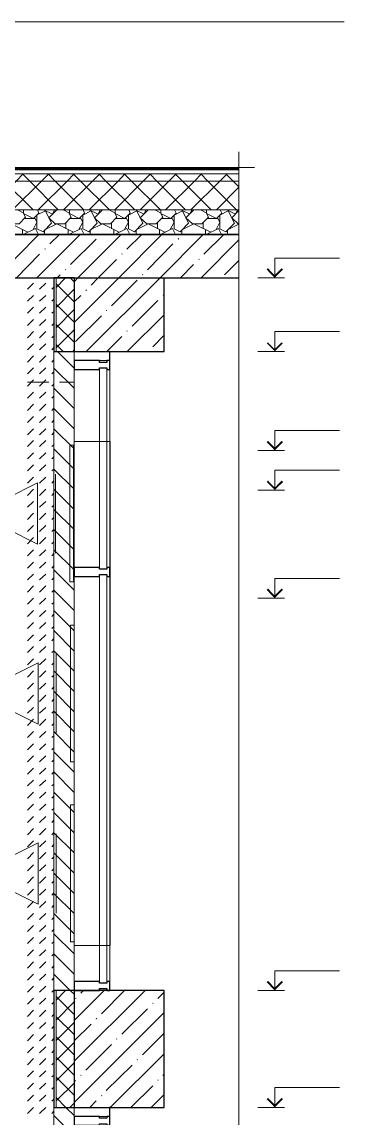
# Model space of a CAD drawing. Header units: millimetres. Extents: x -356862 to 418287, y 0 to 839748.
# Drawn here: x 352011 to 353801, y 782780 to 788872 of the extents above; entities that cross this region are included whole.
import ezdxf

# ---------------------------------------------------------------- set-up
doc = ezdxf.new("R2010")
doc.units = ezdxf.units.MM
doc.layers.add('PDF _Геометрия', color=7, linetype='Continuous', true_color=0xbababa)
doc.layers.add('PDF _Сплошная заливка', color=7, linetype='Continuous', true_color=0xf50000)

msp = doc.modelspace()

# ---------------------------------------------------------------- linework, layer by layer
at = {"layer": 'PDF _Геометрия', "color": 251, "lineweight": 20, "true_color": 0x545454}
msp.add_lwpolyline([(350846.0026, 786196.353), (350846.0026, 786221.7562), (350854.4703, 788872.1594), (350947.6155, 788872.1594), (353801.2445, 788872.1594)], dxfattribs=at)
at = {"layer": 'PDF _Геометрия', "color": 7, "lineweight": 5}
for points in [[(353303.7647, 788063.4901), (353216.9703, 788063.4901), (347130.7808, 788063.4901), (347094.7929, 788207.4417), (347022.8171, 787917.4215), (346986.8292, 788063.4901), (340898.5227, 788063.4901), (340811.7284, 788063.4901)], [(353216.9703, 788150.2844), (353216.9703, 788063.4901), (353216.9703, 781515.8086), (353073.0187, 781479.8207), (353360.9219, 781407.8449), (353216.9703, 781371.857), (353216.9703, 774824.1756), (353216.9703, 774737.3812)]]:
    msp.add_lwpolyline(points, dxfattribs=at)
at = {"layer": 'PDF _Геометрия', "lineweight": 25}
for points in [[(347031.2848, 788063.4901), (347031.2848, 787690.9094), (353216.9703, 787690.9094)], [(353216.9703, 788059.2562), (347746.809, 788059.2562), (347619.7929, 788063.4901)]]:
    msp.add_lwpolyline(points, dxfattribs=at)
at = {"layer": 'PDF _Геометрия', "lineweight": 18}
for points in [[(353216.9703, 788027.5022), (347746.809, 788027.5022), (347031.2848, 788050.7885)], [(353216.9703, 787987.2804), (347746.809, 787987.2804), (347031.2848, 788010.5667)], [(353216.9703, 788050.7885), (347746.809, 788050.7885), (347403.8655, 788063.4901)], [(353216.9703, 788055.0224), (347746.809, 788055.0224), (347497.0106, 788063.4901)], [(353216.9703, 787828.5103), (347744.6921, 787828.5103), (347031.2848, 787851.7965)], [(352042.0711, 787386.0707), (352075.9421, 787419.9417)], [(352109.813, 787386.0707), (352143.684, 787419.9417)], [(352042.0711, 787320.4457), (352075.9421, 787352.1998)], [(352109.813, 787320.4457), (352143.684, 787352.1998)], [(352177.555, 787386.0707), (352188.1397, 787398.7724)], [(352042.0711, 787252.7038), (352075.9421, 787286.5748)], [(352109.813, 787252.7038), (352143.684, 787286.5748)], [(352177.555, 787320.4457), (352188.1397, 787331.0304)], [(352042.0711, 787184.9619), (352075.9421, 787218.8328)], [(352109.813, 787184.9619), (352143.684, 787218.8328)], [(352177.555, 787252.7038), (352188.1397, 787263.2885)], [(352177.555, 787184.9619), (352188.1397, 787195.5465)], [(352042.0711, 787117.2199), (352075.9421, 787151.0909)], [(352109.813, 787117.2199), (352143.684, 787151.0909)], [(352177.555, 787117.2199), (352188.1397, 787127.8046)], [(352042.0711, 787049.478), (352075.9421, 787083.349)], [(352109.813, 787049.478), (352143.684, 787083.349)], [(352177.555, 787049.478), (352188.1397, 787062.1796)], [(352042.0711, 786981.7361), (352075.9421, 787015.607)], [(352109.813, 786981.7361), (352143.684, 787015.607)], [(352177.555, 786981.7361), (352188.1397, 786994.4377)], [(352042.0711, 786916.1111), (352075.9421, 786949.982)], [(352109.813, 786916.1111), (352143.684, 786949.982)], [(352177.555, 786916.1111), (352188.1397, 786926.6957)], [(352042.0711, 786848.3691), (352075.9421, 786882.2401)], [(352109.813, 786848.3691), (352143.684, 786882.2401)], [(352177.555, 786848.3691), (352188.1397, 786858.9538)], [(352042.0711, 786780.6272), (352075.9421, 786814.4982)], [(352109.813, 786780.6272), (352143.684, 786814.4982)], [(352177.555, 786780.6272), (352188.1397, 786791.2119)], [(352042.0711, 786712.8853), (352075.9421, 786746.7562)], [(352109.813, 786712.8853), (352143.684, 786746.7562)], [(352042.0711, 786645.1433), (352075.9421, 786679.0143)], [(352109.813, 786645.1433), (352143.684, 786679.0143)], [(352177.555, 786712.8853), (352188.1397, 786725.5869)], [(352042.0711, 786577.4014), (352075.9421, 786611.2724)], [(352109.813, 786577.4014), (352143.684, 786611.2724)], [(352177.555, 786645.1433), (352188.1397, 786657.8449)], [(352177.555, 786577.4014), (352188.1397, 786590.103)], [(352042.0711, 786511.7764), (352075.9421, 786545.6474)], [(352109.813, 786511.7764), (352143.684, 786545.6474)], [(352177.555, 786511.7764), (352188.1397, 786522.3611)], [(352042.0711, 786444.0344), (352075.9421, 786477.9054)], [(352109.813, 786444.0344), (352143.684, 786477.9054)], [(352177.555, 786444.0344), (352188.1397, 786454.6191)], [(352042.0711, 786376.2925), (352075.9421, 786410.1635)], [(352109.813, 786376.2925), (352143.684, 786410.1635)], [(352177.555, 786376.2925), (352188.1397, 786386.8772)], [(352042.0711, 786308.5506), (352075.9421, 786342.4215)], [(352109.813, 786308.5506), (352143.684, 786342.4215)], [(352177.555, 786308.5506), (352188.1397, 786321.2522)], [(352042.0711, 786240.8086), (352075.9421, 786274.6796)], [(352109.813, 786240.8086), (352143.684, 786274.6796)], [(352177.555, 786240.8086), (352188.1397, 786253.5103)], [(352042.0711, 786175.1836), (352075.9421, 786206.9377)], [(352109.813, 786175.1836), (352143.684, 786206.9377)], [(352177.555, 786175.1836), (352188.1397, 786185.7683)], [(352042.0711, 786107.4417), (352075.9421, 786141.3127)], [(352109.813, 786107.4417), (352143.684, 786141.3127)], [(352042.0711, 786039.6998), (352075.9421, 786073.5707)], [(352109.813, 786039.6998), (352143.684, 786073.5707)], [(352177.555, 786107.4417), (352188.1397, 786118.0264)], [(352042.0711, 785971.9578), (352075.9421, 786005.8288)], [(352109.813, 785971.9578), (352143.684, 786005.8288)], [(352177.555, 786039.6998), (352188.1397, 786050.2844)], [(352042.0711, 785904.2159), (352075.9421, 785938.0869)], [(352109.813, 785904.2159), (352143.684, 785938.0869)], [(352177.555, 785971.9578), (352188.1397, 785982.5425)], [(352177.555, 785904.2159), (352188.1397, 785916.9175)], [(352042.0711, 785836.474), (352075.9421, 785870.3449)], [(352109.813, 785836.474), (352143.684, 785870.3449)], [(352177.555, 785836.474), (352188.1397, 785849.1756)], [(352042.0711, 785770.849), (352075.9421, 785802.603)], [(352109.813, 785770.849), (352143.684, 785802.603)], [(352177.555, 785770.849), (352188.1397, 785781.4336)], [(352042.0711, 785703.107), (352075.9421, 785736.978)], [(352109.813, 785703.107), (352143.684, 785736.978)], [(352177.555, 785703.107), (352188.1397, 785713.6917)], [(352042.0711, 785635.3651), (352075.9421, 785669.2361)], [(352109.813, 785635.3651), (352143.684, 785669.2361)], [(352177.555, 785635.3651), (352188.1397, 785645.9498)], [(352042.0711, 785567.6232), (352075.9421, 785601.4941)], [(352109.813, 785567.6232), (352143.684, 785601.4941)], [(352177.555, 785567.6232), (352188.1397, 785580.3248)], [(352042.0711, 785499.8812), (352075.9421, 785533.7522)], [(352109.813, 785499.8812), (352143.684, 785533.7522)], [(352177.555, 785499.8812), (352188.1397, 785512.5828)], [(352042.0711, 785432.1393), (352075.9421, 785466.0103)], [(352109.813, 785432.1393), (352143.684, 785466.0103)], [(352042.0711, 785366.5143), (352075.9421, 785400.3853)], [(352109.813, 785366.5143), (352143.684, 785400.3853)], [(352177.555, 785432.1393), (352188.1397, 785444.8409)], [(352042.0711, 785298.7724), (352075.9421, 785332.6433)], [(352109.813, 785298.7724), (352143.684, 785332.6433)], [(352177.555, 785366.5143), (352188.1397, 785377.099)], [(352177.555, 785298.7724), (352188.1397, 785309.357)], [(352042.0711, 785231.0304), (352075.9421, 785264.9014)], [(352109.813, 785231.0304), (352143.684, 785264.9014)], [(352177.555, 785231.0304), (352188.1397, 785241.6151)], [(352042.0711, 785163.2885), (352075.9421, 785197.1594)], [(352109.813, 785163.2885), (352143.684, 785197.1594)], [(352177.555, 785163.2885), (352188.1397, 785175.9901)], [(352042.0711, 785095.5465), (352075.9421, 785129.4175)], [(352109.813, 785095.5465), (352143.684, 785129.4175)], [(352177.555, 785095.5465), (352188.1397, 785108.2482)], [(352042.0711, 785029.9215), (352075.9421, 785061.6756)], [(352109.813, 785029.9215), (352143.684, 785061.6756)], [(352177.555, 785029.9215), (352188.1397, 785040.5062)], [(352042.0711, 784962.1796), (352075.9421, 784996.0506)], [(352109.813, 784962.1796), (352143.684, 784996.0506)], [(352177.555, 784962.1796), (352188.1397, 784972.7643)], [(352042.0711, 784894.4377), (352075.9421, 784928.3086)], [(352109.813, 784894.4377), (352143.684, 784928.3086)], [(352177.555, 784894.4377), (352188.1397, 784905.0224)], [(352042.0711, 784826.6957), (352075.9421, 784860.5667)], [(352109.813, 784826.6957), (352143.684, 784860.5667)], [(352042.0711, 784758.9538), (352075.9421, 784792.8248)], [(352109.813, 784758.9538), (352143.684, 784792.8248)], [(352177.555, 784826.6957), (352188.1397, 784837.2804)], [(352042.0711, 784691.2119), (352075.9421, 784725.0828)], [(352109.813, 784691.2119), (352143.684, 784725.0828)], [(352177.555, 784758.9538), (352188.1397, 784771.6554)], [(352177.555, 784691.2119), (352188.1397, 784703.9135)], [(352042.0711, 784625.5869), (352075.9421, 784657.3409)], [(352109.813, 784625.5869), (352143.684, 784657.3409)], [(352177.555, 784625.5869), (352188.1397, 784636.1715)], [(352042.0711, 784557.8449), (352075.9421, 784591.7159)], [(352109.813, 784557.8449), (352143.684, 784591.7159)], [(352177.555, 784557.8449), (352188.1397, 784568.4296)], [(352042.0711, 784490.103), (352075.9421, 784523.974)], [(352109.813, 784490.103), (352143.684, 784523.974)], [(352177.555, 784490.103), (352188.1397, 784500.6877)], [(352042.0711, 784422.3611), (352075.9421, 784456.232)], [(352109.813, 784422.3611), (352143.684, 784456.232)], [(352177.555, 784422.3611), (352188.1397, 784435.0627)], [(352042.0711, 784354.6191), (352075.9421, 784388.4901)], [(352109.813, 784354.6191), (352143.684, 784388.4901)], [(352177.555, 784354.6191), (352188.1397, 784367.3207)], [(352042.0711, 784286.8772), (352075.9421, 784320.7482)], [(352109.813, 784286.8772), (352143.684, 784320.7482)], [(352177.555, 784286.8772), (352188.1397, 784299.5788)], [(352042.0711, 784221.2522), (352075.9421, 784255.1232)], [(352109.813, 784221.2522), (352143.684, 784255.1232)], [(352177.555, 784221.2522), (352188.1397, 784231.8369)], [(352042.0711, 784153.5103), (352075.9421, 784187.3812)], [(352109.813, 784153.5103), (352143.684, 784187.3812)], [(352042.0711, 784085.7683), (352075.9421, 784119.6393)], [(352109.813, 784085.7683), (352143.684, 784119.6393)], [(352177.555, 784153.5103), (352188.1397, 784164.0949)], [(352042.0711, 784018.0264), (352075.9421, 784051.8974)], [(352109.813, 784018.0264), (352143.684, 784051.8974)], [(352177.555, 784085.7683), (352188.1397, 784096.353)], [(352177.555, 784018.0264), (352188.1397, 784030.728)], [(352042.0711, 783950.2844), (352075.9421, 783984.1554)], [(352109.813, 783950.2844), (352143.684, 783984.1554)], [(352177.555, 783950.2844), (352188.1397, 783962.9861)], [(352042.0711, 783882.5425), (352075.9421, 783916.4135)], [(352109.813, 783882.5425), (352143.684, 783916.4135)], [(352177.555, 783882.5425), (352188.1397, 783895.2441)], [(352042.0711, 783816.9175), (352075.9421, 783850.7885)], [(352109.813, 783816.9175), (352143.684, 783850.7885)], [(352177.555, 783816.9175), (352188.1397, 783827.5022)], [(352042.0711, 783749.1756), (352075.9421, 783783.0465)], [(352109.813, 783749.1756), (352143.684, 783783.0465)], [(352177.555, 783749.1756), (352188.1397, 783759.7603)], [(352042.0711, 783681.4336), (352075.9421, 783715.3046)], [(352109.813, 783681.4336), (352143.684, 783715.3046)], [(352177.555, 783681.4336), (352188.1397, 783692.0183)], [(352042.0711, 783613.6917), (352075.9421, 783647.5627)], [(352109.813, 783613.6917), (352143.684, 783647.5627)], [(352177.555, 783613.6917), (352188.1397, 783626.3933)], [(352042.0711, 783545.9498), (352075.9421, 783579.8207)], [(352109.813, 783545.9498), (352143.684, 783579.8207)], [(352042.0711, 783480.3248), (352075.9421, 783512.0788)], [(352109.813, 783480.3248), (352143.684, 783512.0788)], [(352177.555, 783545.9498), (352188.1397, 783558.6514)], [(352042.0711, 783412.5828), (352075.9421, 783446.4538)], [(352109.813, 783412.5828), (352143.684, 783446.4538)], [(352177.555, 783480.3248), (352188.1397, 783490.9094)], [(352177.555, 783412.5828), (352188.1397, 783423.1675)], [(352042.0711, 783344.8409), (352075.9421, 783378.7119)], [(352109.813, 783344.8409), (352143.684, 783378.7119)], [(352177.555, 783344.8409), (352188.1397, 783355.4256)], [(352042.0711, 783277.099), (352075.9421, 783310.9699)], [(352109.813, 783277.099), (352143.684, 783310.9699)], [(352177.555, 783277.099), (352188.1397, 783289.8006)], [(352042.0711, 783209.357), (352075.9421, 783243.228)], [(352109.813, 783209.357), (352143.684, 783243.228)], [(352177.555, 783209.357), (352188.1397, 783222.0586)], [(352042.0711, 783141.6151), (352075.9421, 783175.4861)], [(352109.813, 783141.6151), (352143.684, 783175.4861)], [(352177.555, 783141.6151), (352188.1397, 783154.3167)], [(352042.0711, 783075.9901), (352075.9421, 783109.8611)], [(352109.813, 783075.9901), (352143.684, 783109.8611)], [(352177.555, 783075.9901), (352188.1397, 783086.5748)], [(352042.0711, 783008.2482), (352075.9421, 783042.1191)], [(352109.813, 783008.2482), (352143.684, 783042.1191)], [(352177.555, 783008.2482), (352188.1397, 783018.8328)], [(352042.0711, 782940.5062), (352075.9421, 782974.3772)], [(352109.813, 782940.5062), (352143.684, 782974.3772)], [(352042.0711, 782872.7643), (352075.9421, 782906.6353)], [(352109.813, 782872.7643), (352143.684, 782906.6353)], [(352177.555, 782940.5062), (352188.1397, 782951.0909)], [(352042.0711, 782805.0224), (352075.9421, 782838.8933)], [(352109.813, 782805.0224), (352143.684, 782838.8933)], [(352177.555, 782872.7643), (352188.1397, 782885.4659)], [(352177.555, 782805.0224), (352188.1397, 782817.724)]]:
    msp.add_lwpolyline(points, dxfattribs=at)
at = {"layer": 'PDF _Геометрия', "lineweight": 9}
for points in [[(351819.7929, 787828.5103), (351978.563, 787987.2804), (352018.7848, 788027.5022)], [(352073.8251, 787828.5103), (351912.938, 787987.2804), (351872.7163, 788027.5022)], [(351959.5106, 787828.5103), (352120.3977, 787987.2804), (352160.6195, 788027.5022)], [(352213.5429, 787828.5103), (352054.7727, 787987.2804), (352014.5509, 788027.5022)], [(352101.3453, 787828.5103), (352262.2324, 787987.2804), (352302.4542, 788027.5022)], [(352355.3776, 787828.5103), (352196.6074, 787987.2804), (352156.3856, 788027.5022)], [(352243.18, 787828.5103), (352404.0671, 787987.2804), (352444.2888, 788027.5022)], [(352497.2122, 787828.5103), (352336.3251, 787987.2804), (352296.1034, 788027.5022)], [(352446.4058, 787828.5103), (352435.8211, 787803.107), (352385.0147, 787828.5103), (352545.9018, 787987.2804), (352584.0066, 788027.5022)], [(352639.0469, 787828.5103), (352478.1598, 787987.2804), (352437.938, 788027.5022)], [(352526.8493, 787828.5103), (352685.6195, 787987.2804), (352725.8413, 788027.5022)], [(352780.8816, 787828.5103), (352619.9945, 787987.2804), (352579.7727, 788027.5022)], [(352668.684, 787828.5103), (352827.4542, 787987.2804), (352867.6759, 788027.5022)], [(352920.5993, 787828.5103), (352761.8292, 787987.2804), (352721.6074, 788027.5022)], [(352808.4018, 787828.5103), (352969.2888, 787987.2804), (353009.5106, 788027.5022)], [(353062.434, 787828.5103), (352903.6638, 787987.2804), (352863.4421, 788027.5022)], [(352950.2364, 787828.5103), (353111.1235, 787987.2804), (353151.3453, 788027.5022)], [(353204.2687, 787828.5103), (353043.3816, 787987.2804), (353005.2768, 788027.5022)], [(353216.9703, 787955.5264), (353185.2163, 787987.2804), (353144.9945, 788027.5022)], [(353092.0711, 787828.5103), (353216.9703, 787953.4094)], [(351951.0429, 787828.5103), (351906.5872, 787784.0546), (351942.5751, 787750.1836), (351995.4985, 787750.1836), (352031.4864, 787786.1715), (352018.7848, 787811.5748), (351987.0308, 787828.5103)], [(352020.9018, 787828.5103), (352020.9018, 787807.3409), (352075.9421, 787779.8207), (352105.5792, 787809.4578), (352097.1114, 787828.5103)], [(352130.9824, 787828.5103), (352181.7888, 787803.107), (352192.3735, 787828.5103)], [(352205.0751, 787828.5103), (352160.6195, 787784.0546), (352196.6074, 787750.1836), (352249.5308, 787750.1836), (352285.5187, 787786.1715), (352272.8171, 787811.5748), (352241.063, 787828.5103)], [(352274.934, 787828.5103), (352274.934, 787807.3409), (352329.9743, 787779.8207), (352359.6114, 787809.4578), (352351.1437, 787828.5103)], [(352459.1074, 787828.5103), (352414.6518, 787784.0546), (352450.6397, 787750.1836), (352503.563, 787750.1836), (352539.5509, 787786.1715), (352526.8493, 787811.5748), (352495.0953, 787828.5103)], [(352528.9663, 787828.5103), (352528.9663, 787807.3409), (352584.0066, 787779.8207), (352613.6437, 787809.4578), (352605.1759, 787828.5103)], [(352641.1638, 787828.5103), (352689.8534, 787803.107), (352700.438, 787828.5103)], [(352713.1397, 787828.5103), (352668.684, 787784.0546), (352704.6719, 787750.1836), (352757.5953, 787750.1836), (352793.5832, 787786.1715), (352780.8816, 787811.5748), (352749.1276, 787828.5103)], [(352782.9985, 787828.5103), (352782.9985, 787807.3409), (352838.0388, 787779.8207), (352867.6759, 787809.4578), (352859.2082, 787828.5103)], [(352895.1961, 787828.5103), (352943.8856, 787803.107), (352954.4703, 787828.5103)], [(352967.1719, 787828.5103), (352922.7163, 787784.0546), (352958.7042, 787750.1836), (353011.6276, 787750.1836), (353047.6155, 787786.1715), (353034.9138, 787811.5748), (353003.1598, 787828.5103)], [(353037.0308, 787828.5103), (353037.0308, 787807.3409), (353092.0711, 787779.8207), (353121.7082, 787809.4578), (353113.2405, 787828.5103)], [(353149.2284, 787828.5103), (353197.9179, 787803.107), (353208.5026, 787828.5103)], [(352073.8251, 787718.4296), (352094.9945, 787758.6514), (352084.4098, 787779.8207), (352025.1356, 787779.8207)], [(352092.8776, 787798.8732), (352141.5671, 787822.1594), (352175.438, 787754.4175), (352128.8655, 787705.728), (352094.9945, 787722.6635), (352094.9945, 787798.8732)], [(352327.8574, 787718.4296), (352349.0268, 787758.6514), (352338.4421, 787779.8207), (352279.1679, 787779.8207)], [(352581.8897, 787718.4296), (352603.059, 787758.6514), (352592.4743, 787779.8207), (352533.2001, 787779.8207)], [(352835.9219, 787718.4296), (352857.0913, 787758.6514), (352846.5066, 787779.8207), (352787.2324, 787779.8207)], [(353089.9542, 787718.4296), (353111.1235, 787758.6514), (353100.5388, 787779.8207), (353041.2647, 787779.8207)], [(353216.9703, 787824.2764), (353176.7485, 787784.0546), (353212.7364, 787750.1836), (353216.9703, 787750.1836)], [(352044.188, 787703.6111), (351951.0429, 787750.1836), (351883.3009, 787716.3127), (351883.3009, 787690.9094)], [(352014.5509, 787690.9094), (352014.5509, 787716.3127)], [(352018.7848, 787690.9094), (352086.5268, 787724.7804), (352103.4622, 787690.9094)], [(352298.2203, 787703.6111), (352205.0751, 787750.1836), (352137.3332, 787716.3127), (352137.3332, 787690.9094)], [(352255.8816, 787722.6635), (352255.8816, 787756.5344)], [(352268.5832, 787690.9094), (352268.5832, 787716.3127)], [(352272.8171, 787690.9094), (352340.559, 787724.7804), (352357.4945, 787690.9094)], [(352552.2526, 787703.6111), (352459.1074, 787750.1836), (352391.3655, 787716.3127), (352391.3655, 787690.9094)], [(352509.9138, 787722.6635), (352509.9138, 787756.5344)], [(352522.6155, 787690.9094), (352522.6155, 787716.3127)], [(352526.8493, 787690.9094), (352594.5913, 787724.7804), (352611.5268, 787690.9094)], [(352806.2848, 787703.6111), (352713.1397, 787750.1836), (352645.3977, 787716.3127), (352645.3977, 787690.9094)], [(352763.9461, 787722.6635), (352763.9461, 787756.5344)], [(352776.6477, 787690.9094), (352776.6477, 787716.3127)], [(352780.8816, 787690.9094), (352848.6235, 787724.7804), (352865.559, 787690.9094)], [(353060.3171, 787703.6111), (352967.1719, 787750.1836), (352899.43, 787716.3127), (352899.43, 787690.9094)], [(353017.9784, 787722.6635), (353017.9784, 787756.5344)], [(353030.68, 787690.9094), (353030.68, 787716.3127)], [(353034.9138, 787690.9094), (353102.6558, 787724.7804), (353119.5913, 787690.9094)], [(353153.4622, 787690.9094), (353153.4622, 787716.3127), (353216.9703, 787748.0667)], [(352014.5509, 787690.9094), (352014.5509, 787690.9094)], [(352268.5832, 787690.9094), (352268.5832, 787690.9094)], [(352522.6155, 787690.9094), (352522.6155, 787690.9094)], [(352776.6477, 787690.9094), (352776.6477, 787690.9094)], [(353030.68, 787690.9094), (353030.68, 787690.9094)]]:
    msp.add_lwpolyline(points, dxfattribs=at)
for points in [[(352349.0268, 787722.6635), (352349.0268, 787798.8732), (352395.5993, 787822.1594), (352429.4703, 787754.4175), (352382.8977, 787705.728)], [(352603.059, 787722.6635), (352603.059, 787798.8732), (352649.6316, 787822.1594), (352683.5026, 787754.4175), (352636.93, 787705.728)], [(352857.0913, 787722.6635), (352857.0913, 787798.8732), (352903.6638, 787822.1594), (352937.5348, 787754.4175), (352890.9622, 787705.728)], [(353111.1235, 787722.6635), (353111.1235, 787798.8732), (353157.6961, 787822.1594), (353191.5671, 787754.4175), (353144.9945, 787705.728)]]:
    msp.add_lwpolyline(points, close=True, dxfattribs=at)
at = {"layer": 'PDF _Геометрия', "color": 7, "lineweight": 30}
for points in [[(353216.9703, 787690.9094), (346648.1195, 787690.9094)], [(346648.1195, 787449.5788), (353216.9703, 787449.5788)], [(352302.4542, 787449.5788), (352302.4542, 787041.0103), (352802.0509, 787041.0103), (352802.0509, 787449.5788)]]:
    msp.add_lwpolyline(points, dxfattribs=at)
at = {"layer": 'PDF _Геометрия', "color": 8, "lineweight": 9, "true_color": 0x808080}
for points in [[(351866.3655, 787449.5788), (352105.5792, 787690.9094)], [(352094.9945, 787449.5788), (352334.2082, 787690.9094)], [(352166.9703, 787637.9861), (352219.8937, 787690.9094)], [(352281.2848, 787523.6715), (352423.1195, 787665.5062)], [(352302.4542, 787428.4094), (352321.5066, 787449.5788), (352562.8372, 787690.9094)], [(352302.4542, 787201.8974), (352550.1356, 787449.5788), (352789.3493, 787690.9094)], [(352368.0792, 787041.0103), (352778.7647, 787449.5788), (353017.9784, 787690.9094)], [(352594.5913, 787608.349), (352677.1518, 787690.9094)], [(352880.3776, 787665.5062), (352882.4945, 787667.6232)], [(353007.3937, 787449.5788), (353216.9703, 787661.2724)], [(353022.2122, 787580.8288), (353132.2929, 787690.9094)], [(352139.4501, 787608.349), (352141.5671, 787610.4659)], [(352567.0711, 787580.8288), (352569.188, 787582.9457)], [(352708.9058, 787494.0344), (352850.7405, 787637.9861)], [(351980.68, 787449.5788), (352109.813, 787580.8288)], [(352395.5993, 787409.357), (352435.8211, 787449.5788), (352537.434, 787551.1917)], [(352893.0792, 787449.5788), (352965.055, 787523.6715)], [(352994.6921, 787551.1917), (352996.809, 787553.3086)], [(353136.5268, 787466.5143), (353216.9703, 787546.9578)], [(352207.1921, 787449.5788), (352224.1276, 787466.5143)], [(352253.7647, 787494.0344), (352255.8816, 787496.1514)], [(352681.3856, 787466.5143), (352683.5026, 787468.6312)], [(352509.9138, 787295.0425), (352651.7485, 787436.8772)], [(352302.4542, 787316.2119), (352338.4421, 787352.1998)], [(352365.9622, 787379.7199), (352370.1961, 787383.9538)], [(352795.7001, 787352.1998), (352797.8171, 787354.3167)], [(352624.2284, 787180.728), (352766.063, 787324.6796)], [(352308.805, 787096.0506), (352452.7566, 787237.8853)], [(352480.2768, 787267.5224), (352482.3937, 787269.6393)], [(352596.7082, 787041.0103), (352802.0509, 787244.2361)], [(352482.3937, 787041.0103), (352567.0711, 787123.5707)], [(352594.5913, 787153.2078), (352596.7082, 787155.3248)], [(352738.5429, 787066.4135), (352802.0509, 787132.0385)], [(352711.0227, 787041.0103), (352711.0227, 787041.0103)], [(352302.4542, 783321.5546), (352467.5751, 783488.7925)], [(352302.4542, 783095.0425), (352696.2042, 783488.7925)], [(352308.805, 783444.3369), (352313.0388, 783446.4538)], [(352338.4421, 783473.974), (352353.2606, 783488.7925)], [(352452.7566, 783359.6594), (352581.8897, 783488.7925)], [(352766.063, 783444.3369), (352802.0509, 783480.3248)], [(352567.0711, 783245.3449), (352708.9058, 783387.1796)], [(352738.5429, 783416.8167), (352740.6598, 783418.9336)], [(352302.4542, 782866.4135), (352802.0509, 783366.0103)], [(352423.1195, 783330.0224), (352425.2364, 783334.2562)], [(352302.4542, 783209.357), (352395.5993, 783302.5022)], [(352537.434, 783217.8248), (352539.5509, 783219.9417)], [(352681.3856, 783131.0304), (352802.0509, 783251.6957)], [(352365.9622, 783046.353), (352509.9138, 783188.1877)], [(352501.4461, 782838.8933), (352802.0509, 783137.3812)], [(352651.7485, 783103.5103), (352653.8655, 783105.6272)], [(352338.4421, 783016.7159), (352340.559, 783018.8328)], [(352480.2768, 782932.0385), (352624.2284, 783073.8732)], [(352793.5832, 783016.7159), (352802.0509, 783023.0667)], [(352302.4542, 782980.728), (352308.805, 782989.1957)], [(352615.7606, 782838.8933), (352738.5429, 782959.5586)], [(352766.063, 782989.1957), (352768.18, 782991.3127)], [(352452.7566, 782902.4014), (352454.8735, 782904.5183)], [(352730.0751, 782838.8933), (352802.0509, 782910.8691)], [(352389.2485, 782838.8933), (352423.1195, 782874.8812)]]:
    msp.add_lwpolyline(points, dxfattribs=at)
at = {"layer": 'PDF _Геометрия', "color": 112, "lineweight": 5, "true_color": 0x00b85c}
for points in [[(353415.9622, 787449.5788), (353415.9622, 787559.6594), (353775.8413, 787559.6594)], [(353322.8171, 787449.5788), (353471.0026, 787449.5788)], [(353415.9622, 787041.0103), (353415.9622, 787151.0909), (353775.8413, 787151.0909)], [(353322.8171, 787041.0103), (353471.0026, 787041.0103)], [(353415.9622, 786490.607), (353415.9622, 786600.6877), (353775.8413, 786600.6877)], [(353322.8171, 786490.607), (353471.0026, 786490.607)], [(353415.9622, 786270.4457), (353415.9622, 786380.5264), (353775.8413, 786380.5264)], [(353322.8171, 786270.4457), (353471.0026, 786270.4457)], [(353415.9622, 785669.2361), (353415.9622, 785779.3167), (353775.8413, 785779.3167)], [(353322.8171, 785669.2361), (353471.0026, 785669.2361)], [(353415.9622, 783488.7925), (353415.9622, 783598.8732), (353775.8413, 783598.8732)], [(353322.8171, 783488.7925), (353471.0026, 783488.7925)], [(353415.9622, 782838.8933), (353415.9622, 782948.974), (353775.8413, 782948.974)], [(353322.8171, 782838.8933), (353471.0026, 782838.8933)]]:
    msp.add_lwpolyline(points, dxfattribs=at)
at = {"layer": 'PDF _Геометрия', "color": 112, "lineweight": 0, "true_color": 0x00b85c}
for points, const_width in [([(353458.3009, 787499.3268), (353415.9622, 787456.9881), (353374.682, 787499.3268)], 10.4783), ([(353458.3009, 787088.6413), (353415.9622, 787047.3611), (353374.682, 787088.6413)], 8.9814), ([(353458.3009, 786540.355), (353415.9622, 786498.0163), (353374.682, 786540.355)], 10.4783), ([(353458.3009, 785718.984), (353415.9622, 785676.6453), (353374.682, 785718.984)], 10.4783), ([(353458.3009, 783538.5405), (353415.9622, 783496.2018), (353374.682, 783538.5405)], 10.4783), ([(353458.3009, 782888.6413), (353415.9622, 782846.3026), (353374.682, 782888.6413)], 10.4783)]:
    msp.add_lwpolyline(points, dxfattribs=dict(at, const_width=const_width))
at = {"layer": 'PDF _Геометрия', "color": 161, "lineweight": 30, "true_color": 0x7f9fff}
for points in [[(352302.4542, 787449.5788), (352188.1397, 787449.5788), (352188.1397, 787041.0103), (352302.4542, 787041.0103)], [(352302.4542, 783488.7925), (352188.1397, 783488.7925), (352188.1397, 782838.8933), (352302.4542, 782838.8933)]]:
    msp.add_lwpolyline(points, dxfattribs=at)
at = {"layer": 'PDF _Геометрия', "color": 161, "lineweight": 9, "true_color": 0x7f9fff}
for points in [[(352200.8413, 787396.6554), (352253.7647, 787449.5788)], [(352302.4542, 787316.2119), (352200.8413, 787415.7078)], [(352302.4542, 787428.4094), (352279.1679, 787449.5788)], [(352200.8413, 787284.4578), (352302.4542, 787386.0707)], [(352302.4542, 787204.0143), (352200.8413, 787303.5103)], [(352200.8413, 787172.2603), (352302.4542, 787273.8732)], [(352302.4542, 787091.8167), (352200.8413, 787191.3127)], [(352200.8413, 787060.0627), (352302.4542, 787161.6756)], [(352241.063, 787041.0103), (352200.8413, 787079.1151)], [(352302.4542, 786947.8651), (352209.309, 787041.0103)], [(352293.9864, 787041.0103), (352302.4542, 787049.478)], [(352302.4542, 786835.6675), (352188.1397, 786947.8651)], [(352302.4542, 786723.4699), (352188.1397, 786835.6675)], [(352302.4542, 786611.2724), (352188.1397, 786723.4699)], [(352302.4542, 786499.0748), (352188.1397, 786611.2724)], [(352302.4542, 786386.8772), (352188.1397, 786499.0748)], [(352302.4542, 786274.6796), (352188.1397, 786386.8772)], [(352302.4542, 786162.482), (352188.1397, 786274.6796)], [(352302.4542, 786050.2844), (352188.1397, 786162.482)], [(352302.4542, 785938.0869), (352188.1397, 786050.2844)], [(352302.4542, 785825.8893), (352188.1397, 785938.0869)], [(352302.4542, 785713.6917), (352188.1397, 785825.8893)], [(352302.4542, 785601.4941), (352188.1397, 785713.6917)], [(352302.4542, 785487.1796), (352188.1397, 785601.4941)], [(352302.4542, 785374.982), (352188.1397, 785489.2965)], [(352302.4542, 785262.7844), (352188.1397, 785377.099)], [(352302.4542, 785150.5869), (352188.1397, 785264.9014)], [(352302.4542, 785038.3893), (352188.1397, 785152.7038)], [(352302.4542, 784926.1917), (352188.1397, 785040.5062)], [(352302.4542, 784813.9941), (352188.1397, 784928.3086)], [(352302.4542, 784701.7965), (352188.1397, 784816.1111)], [(352302.4542, 784589.599), (352188.1397, 784703.9135)], [(352302.4542, 784477.4014), (352188.1397, 784591.7159)], [(352302.4542, 784365.2038), (352188.1397, 784477.4014)], [(352302.4542, 784253.0062), (352188.1397, 784365.2038)], [(352302.4542, 784140.8086), (352188.1397, 784253.0062)], [(352302.4542, 784028.6111), (352188.1397, 784140.8086)], [(352302.4542, 783916.4135), (352188.1397, 784028.6111)], [(352302.4542, 783804.2159), (352188.1397, 783916.4135)], [(352302.4542, 783692.0183), (352188.1397, 783804.2159)], [(352302.4542, 783579.8207), (352188.1397, 783692.0183)], [(352302.4542, 783467.6232), (352279.1679, 783488.7925), (352188.1397, 783579.8207)], [(352200.8413, 783435.8691), (352253.7647, 783488.7925)], [(352302.4542, 783355.4256), (352200.8413, 783454.9215)], [(352200.8413, 783323.6715), (352302.4542, 783425.2844)], [(352302.4542, 783243.228), (352200.8413, 783342.724)], [(352200.8413, 783211.474), (352302.4542, 783310.9699)], [(352302.4542, 783131.0304), (352200.8413, 783230.5264)], [(352200.8413, 783099.2764), (352302.4542, 783198.7724)], [(352302.4542, 783018.8328), (352200.8413, 783118.3288)], [(352200.8413, 782987.0788), (352302.4542, 783086.5748)], [(352302.4542, 782906.6353), (352200.8413, 783006.1312)], [(352200.8413, 782874.8812), (352302.4542, 782974.3772)], [(352302.4542, 782794.4377), (352255.8816, 782838.8933), (352200.8413, 782893.9336)], [(352277.0509, 782838.8933), (352302.4542, 782862.1796)], [(352302.4542, 782680.1232), (352188.1397, 782794.4377)]]:
    msp.add_lwpolyline(points, dxfattribs=at)
for points in [[(352302.4542, 787449.5788), (352200.8413, 787449.5788), (352200.8413, 787041.0103), (352302.4542, 787041.0103)], [(352302.4542, 783488.7925), (352188.1397, 783488.7925), (352188.1397, 787041.0103), (352302.4542, 787041.0103)], [(352302.4542, 783488.7925), (352200.8413, 783488.7925), (352200.8413, 782838.8933), (352302.4542, 782838.8933)], [(352302.4542, 779367.1191), (352188.1397, 779367.1191), (352188.1397, 782838.8933), (352302.4542, 782838.8933)]]:
    msp.add_lwpolyline(points, close=True, dxfattribs=at)
at = {"layer": 'PDF _Геометрия', "color": 8, "lineweight": 30, "true_color": 0x767676}
msp.add_lwpolyline([(352302.4542, 787449.5788), (352302.4542, 787041.0103), (352802.0509, 787041.0103), (352802.0509, 787449.5788)], dxfattribs=at)
at = {"layer": 'PDF _Геометрия', "color": 7, "lineweight": 13}
msp.add_lwpolyline([(352802.0509, 787449.5788), (352302.4542, 787449.5788)], dxfattribs=at)
at = {"layer": 'PDF _Геометрия', "color": 7, "lineweight": 9}
for points in [[(352302.4542, 787041.0103), (352302.4542, 786990.2038)], [(352442.1719, 786990.2038), (352482.3937, 786990.2038)], [(352302.4542, 786939.3974), (352302.4542, 785840.7078)], [(352499.3292, 786939.3974), (352499.3292, 785840.7078)], [(352042.0711, 786869.5385), (352160.6195, 786869.5385)], [(352219.8937, 786869.5385), (352302.4542, 786869.5385)], [(352302.4542, 785789.9014), (352302.4542, 783539.599)], [(352499.3292, 785789.9014), (352499.3292, 783539.599)], [(352302.4542, 782838.8933), (352302.4542, 782788.0869)], [(352442.1719, 782788.0869), (352482.3937, 782788.0869)]]:
    msp.add_lwpolyline(points, dxfattribs=at)
at = {"layer": 'PDF _Геометрия', "color": 7, "lineweight": 25}
for points in [[(352499.3292, 786990.2038), (352499.3292, 787041.0103), (352497.2122, 787041.0103), (352497.2122, 786990.2038)], [(352482.3937, 786990.2038), (352482.3937, 786979.6191), (352442.1719, 786979.6191), (352442.1719, 786990.2038), (352302.4542, 786990.2038), (352302.4542, 786939.3974), (352442.1719, 786939.3974), (352442.1719, 786949.982), (352482.3937, 786949.982), (352482.3937, 786939.3974), (352499.3292, 786939.3974), (352499.3292, 786990.2038)], [(352482.3937, 785840.7078), (352482.3937, 785830.1232), (352442.1719, 785830.1232), (352442.1719, 785840.7078), (352302.4542, 785840.7078), (352302.4542, 785789.9014), (352442.1719, 785789.9014), (352442.1719, 785800.4861), (352482.3937, 785800.4861), (352482.3937, 785789.9014), (352499.3292, 785789.9014), (352499.3292, 785840.7078)], [(352482.3937, 783529.0143), (352442.1719, 783529.0143), (352442.1719, 783539.599), (352302.4542, 783539.599), (352302.4542, 783488.7925), (352442.1719, 783488.7925), (352442.1719, 783499.3772), (352482.3937, 783499.3772), (352482.3937, 783488.7925), (352499.3292, 783488.7925), (352499.3292, 783539.599), (352482.3937, 783539.599)], [(352499.3292, 782788.0869), (352499.3292, 782838.8933), (352497.2122, 782838.8933), (352497.2122, 782788.0869)], [(352482.3937, 782788.0869), (352482.3937, 782779.6191), (352442.1719, 782779.6191), (352442.1719, 782788.0869), (352302.4542, 782788.0869), (352302.4542, 782739.3974), (352442.1719, 782739.3974), (352442.1719, 782747.8651), (352482.3937, 782747.8651), (352482.3937, 782739.3974), (352499.3292, 782739.3974), (352499.3292, 782788.0869)]]:
    msp.add_lwpolyline(points, close=True, dxfattribs=at)
at = {"layer": 'PDF _Геометрия', "color": 7, "lineweight": 9}
for points in [[(352442.1719, 786949.982), (352442.1719, 785830.1232), (352482.3937, 785830.1232), (352482.3937, 786949.982)], [(352442.1719, 785800.4861), (352442.1719, 783529.0143), (352482.3937, 783529.0143), (352482.3937, 785800.4861)]]:
    msp.add_lwpolyline(points, close=True, dxfattribs=at)
at = {"layer": 'PDF _Геометрия', "color": 1, "lineweight": 5}
for points in [[(352277.0509, 785760.2643), (352277.0509, 786520.2441), (352298.2203, 786520.2441), (352298.2203, 785760.2643)], [(352097.1114, 785969.8409), (352097.1114, 786310.6675), (351758.4018, 786139.1957)], [(352101.3453, 784968.5304), (352101.3453, 785309.357), (351760.5187, 785140.0022)], [(352101.3453, 783969.3369), (352101.3453, 784310.1635), (351760.5187, 784138.6917)]]:
    msp.add_lwpolyline(points, close=True, dxfattribs=at)
at = {"layer": 'PDF _Геометрия', "color": 7, "lineweight": 5}
for points in [[(352501.4461, 786539.2965), (352501.4461, 783738.5909), (352302.4542, 783738.5909), (352302.4542, 786539.2965)], [(352501.4461, 783738.5909), (352302.4542, 783738.5909), (352302.4542, 786539.2965), (352501.4461, 786539.2965)]]:
    msp.add_lwpolyline(points, close=True, dxfattribs=at)
at = {"layer": 'PDF _Геометрия', "color": 1, "lineweight": 5}
for points in [[(352198.7243, 785919.0344), (352198.7243, 786359.357)], [(352302.4542, 784758.9538), (352281.2848, 784758.9538), (352281.2848, 785518.9336), (352302.4542, 785518.9336)], [(352200.8413, 784919.8409), (352200.8413, 785360.1635)], [(352302.4542, 783759.7603), (352281.2848, 783759.7603), (352281.2848, 784519.7401), (352302.4542, 784519.7401)], [(352200.8413, 783918.5304), (352200.8413, 784358.853)]]:
    msp.add_lwpolyline(points, dxfattribs=at)
at = {"layer": 'PDF _Геометрия', "color": 8, "lineweight": 30, "true_color": 0x767676}
msp.add_lwpolyline([(352802.0509, 782838.8933), (352802.0509, 783488.7925), (352302.4542, 783488.7925), (352302.4542, 782838.8933)], close=True, dxfattribs=at)
at = {"layer": 'PDF _Сплошная заливка', "color": 112, "true_color": 0x00b85c, "transparency": 33554559}
for points in [[(353415.9622, 786283.1474), (353371.5066, 786314.9014), (353377.8574, 786323.3691)], [(353415.9622, 786270.4457), (353415.9622, 786283.1474), (353371.5066, 786314.9014)], [(353462.5348, 786314.9014), (353454.0671, 786323.3691), (353415.9622, 786270.4457)], [(353454.0671, 786323.3691), (353415.9622, 786270.4457), (353415.9622, 786283.1474)]]:
    msp.add_solid(points, dxfattribs=at)

doc.saveas('drawing.dxf')
